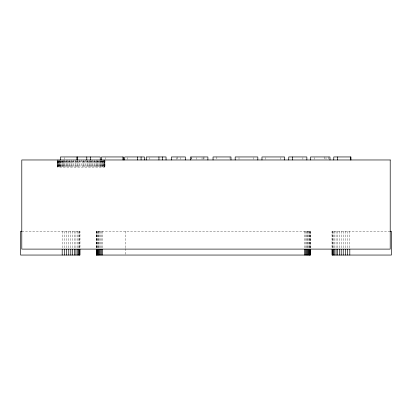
<?xml version="1.0" encoding="UTF-8"?>
<svg xmlns="http://www.w3.org/2000/svg" width="412" height="412" viewBox="0 0 412 412"><rect width="100%" height="100%" fill="white"/><g stroke="black" fill="none" stroke-linecap="round" stroke-linejoin="round"><path stroke-width="0.31" stroke-dasharray="2.06 1.54" d="M57.448 161.159L104.972 161.159M21.882 231.276L79.99 231.276L79.99 247.983M390.118 231.276L332.01 231.276L332.01 247.983M349.803 231.276L349.803 247.983M347.568 231.276L347.568 247.983M345.369 231.276L345.369 247.983M343.242 231.276L343.242 247.983M341.218 231.276L341.218 247.983M339.323 231.276L339.323 247.983M337.603 231.276L337.603 247.983M336.068 231.276L336.068 247.983M334.75 231.276L334.75 247.983M333.674 231.276L333.674 247.983M332.85 231.276L332.85 247.983M332.293 231.276L332.293 247.983M328.627 156.951L328.627 159.367M326.005 157.554L326.005 159.367M324.656 156.951L324.594 159.367M314.32 157.554L314.32 159.367M310.318 247.983L310.318 231.276L96.398 231.276L96.398 247.983M310.246 231.276L310.246 247.983M310.03 231.276L310.03 247.983M309.675 231.276L309.675 247.983M309.185 231.276L309.185 247.983M308.578 231.276L308.578 247.983M307.872 231.276L307.872 247.983M307.074 231.276L307.074 247.983M306.214 231.276L306.214 247.983M305.307 231.276L305.307 247.983M304.375 231.276L304.375 247.983M302.892 157.554L302.892 159.367M280.629 157.554L280.629 159.367M265.786 157.554L265.786 159.367M253.854 157.554L253.854 159.367M239.012 157.554L239.012 159.367M230.025 156.951L230.025 159.367M216.861 156.951L216.861 159.367M203.981 156.951L203.981 159.367M203.446 157.554L203.446 159.367M202.035 157.554L202.035 159.367M196.313 157.554L196.313 159.367M191.472 156.951L191.472 159.367M191.24 157.554L191.24 159.367M180.291 157.554L180.291 159.367M177.304 156.951L177.304 159.367M176.594 157.554L176.594 159.367M149.257 157.554L149.257 159.367M127.705 157.554L127.705 159.367M125.809 231.276L125.809 247.983M125.809 248.621L125.809 254.405M105.462 157.554L105.462 159.367M104.957 159.969L104.972 167.102L57.448 167.102L57.464 159.969M104.911 161.159L104.911 167.102M104.787 159.969L104.782 167.102M104.597 161.159L104.597 167.102M104.447 159.969L104.447 167.102M104.344 161.159L104.344 167.102M104.035 161.159L104.035 167.102M103.937 159.969L103.937 167.102M103.659 161.159L103.659 167.102M103.268 159.969L103.232 167.102M102.737 161.159L102.737 167.102M102.434 159.969L102.434 167.102M102.341 231.276L102.341 247.983M102.191 161.159L102.191 167.102M101.589 161.159L101.589 167.102M101.45 159.969L101.45 167.102M101.409 231.276L101.409 247.983M100.93 161.159L100.93 167.102M100.502 231.276L100.502 247.983M100.322 159.969L100.322 167.102M100.224 161.159L100.224 167.102M99.642 231.276L99.642 247.983M99.462 161.159L99.462 167.102M99.055 159.969L99.055 167.102M98.844 231.276L98.844 247.983M98.653 161.159L98.653 167.102M98.138 231.276L98.138 247.983M97.804 161.159L97.804 167.102M97.659 159.969L97.659 167.102M97.531 231.276L97.531 247.983M97.047 231.276L97.047 247.983M96.902 161.159L96.902 167.102M96.686 231.276L96.686 247.983M96.47 231.276L96.47 247.983M96.145 159.969L96.145 167.102M95.965 161.159L95.965 167.102M94.981 161.159L94.981 167.102M94.523 159.969L94.523 167.102M93.967 161.159L93.967 167.102M92.921 161.159L92.921 167.102M92.803 159.969L92.803 167.102M91.84 161.159L91.84 167.102M91.001 159.969L91.001 167.102M90.728 161.159L90.728 167.102M89.595 161.159L89.595 167.102M89.131 159.969L89.131 167.102M88.441 161.159L88.441 167.102M87.267 161.159L87.267 167.102M87.2 159.969L87.2 167.102M86.072 161.159L86.072 167.102M85.227 159.969L85.227 167.102M84.872 161.159L84.872 167.102M83.657 161.159L83.657 167.102M83.229 159.969L83.229 167.102M82.436 161.159L82.436 167.102M81.21 159.969L81.21 167.102M79.99 161.159L79.99 167.102M79.707 231.276L79.707 247.983M79.197 159.969L79.197 167.102M79.15 231.276L79.15 247.983M78.769 161.159L78.769 167.102M78.326 231.276L78.326 247.983M77.554 161.159L77.554 167.102M77.25 231.276L77.25 247.983M77.193 159.969L77.193 167.102M76.349 161.159L76.349 167.102M75.932 231.276L75.932 247.983M75.221 159.969L75.221 167.102L75.159 161.159M74.397 231.276L74.397 247.983M73.985 161.159L73.985 167.102M73.295 159.969L73.295 167.102M72.826 161.159L72.826 167.102M72.677 231.276L72.677 247.983M71.693 161.159L71.693 167.102M71.42 159.969L71.42 167.102M70.782 231.276L70.782 247.983M70.586 161.159L70.586 167.102M69.618 159.969L69.618 167.102M69.504 161.159L69.504 167.102M68.758 231.276L68.758 247.983M68.454 161.159L68.454 167.102M67.903 159.969L67.903 167.102M67.439 161.159L67.439 167.102M66.631 231.276L66.631 247.983M66.461 161.159L66.461 167.102M66.28 159.969L66.28 167.102M65.518 161.159L65.518 167.102M64.766 159.969L64.766 167.102M64.622 161.159L64.622 167.102M64.432 231.276L64.432 247.983M64.246 157.554L64.246 159.367M63.767 161.159L63.767 167.102M63.371 159.969L63.371 167.102M62.959 161.159L62.959 167.102M62.202 161.159L62.202 167.102M62.197 231.276L62.197 247.983M62.099 159.969L62.099 167.102M61.491 161.159L61.491 167.102M60.971 160.567L60.971 167.102M60.832 161.159L60.832 167.102M60.229 161.159L60.229 167.102M59.987 159.969L59.987 167.102M59.683 161.159L59.683 167.102M59.194 161.159L59.194 167.102M59.158 159.969L59.158 167.102M58.761 161.159L58.761 167.102M58.483 159.969L58.483 167.102M58.391 161.159L58.391 167.102M58.077 161.159L58.077 167.102M57.974 159.969L57.974 167.102M57.829 161.159L57.829 167.102M57.634 159.969L57.639 167.102M57.515 161.159L57.515 167.102"/><path stroke-width="0.62" d="M21.882 231.276L20.6 231.276L20.6 255.049L79.99 255.049L79.99 249.265M390.118 231.276L391.4 231.276L391.4 255.049L332.01 255.049L332.01 249.265M350.947 159.969L350.947 156.951L333.772 156.951L333.772 159.969M350.391 156.951L350.391 159.969M349.803 249.265L349.803 255.049M347.568 249.265L347.568 255.049M345.369 249.265L345.369 255.049M343.242 249.265L343.242 255.049M341.218 249.265L341.218 255.049M339.323 249.265L339.323 255.049M337.588 156.951L337.588 159.969M337.603 249.265L337.603 255.049M336.068 249.265L336.068 255.049M334.75 249.265L334.75 255.049M333.674 249.265L333.674 255.049M332.85 249.265L332.85 255.049M332.293 249.265L332.293 255.049M329.976 159.969L329.976 156.951L310.504 156.951L310.504 159.969M310.318 249.265L310.318 255.049L96.398 255.049L96.398 249.265M310.246 249.265L310.246 255.049M310.03 249.265L310.03 255.049M309.675 249.265L309.675 255.049M309.185 249.265L309.185 255.049M308.578 249.265L308.578 255.049M307.872 249.265L307.872 255.049M307.074 249.265L307.074 255.049M306.863 159.969L306.863 156.951L288.74 156.951L288.74 159.969M306.214 249.265L306.214 255.049M305.307 249.265L305.307 255.049M304.375 249.265L304.375 255.049M292.561 156.951L292.561 159.969M284.599 159.969L284.599 156.951L261.965 156.951L261.965 159.969M257.824 159.969L257.824 156.951L235.19 156.951L235.19 159.969M230.988 159.969L230.988 156.951L213.045 156.951L213.045 159.969M207.895 159.969L207.895 156.951L190.452 156.951L190.452 159.969M185.379 159.969L185.379 156.951L171.387 156.951L171.387 159.969M166.046 159.969L166.046 156.951L146.25 156.951L146.25 159.969M162.637 156.951L162.637 159.969M158.934 156.951L158.934 159.969M144.499 159.969L144.499 156.951L124.702 156.951L124.702 159.969M141.084 156.951L141.084 159.969M137.381 156.951L137.381 159.969M123.276 159.969L123.276 156.951L101.491 156.951L101.491 159.969M122.982 156.951L122.982 159.969M102.341 249.265L102.341 255.049M101.409 249.265L101.409 255.049M100.502 249.265L100.502 255.049M100.24 159.969L100.24 156.951L60.43 156.951L60.43 159.969M99.642 249.265L99.642 255.049M98.844 249.265L98.844 255.049M98.138 249.265L98.138 255.049M97.531 249.265L97.531 255.049M97.047 249.265L97.047 255.049M96.686 249.265L96.686 255.049M96.47 249.265L96.47 255.049M90.599 156.951L90.599 159.969M86.783 156.951L86.783 159.969M79.707 249.265L79.707 255.049M79.15 249.265L79.15 255.049M78.326 249.265L78.326 255.049M77.25 249.265L77.25 255.049M77.147 156.951L77.147 159.969M77.07 156.951L77.07 159.969M75.932 249.265L75.932 255.049M74.397 249.265L74.397 255.049M72.677 249.265L72.677 255.049M70.782 249.265L70.782 255.049M68.758 249.265L68.758 255.049M66.631 249.265L66.631 255.049M64.432 249.265L64.432 255.049M62.197 249.265L62.197 255.049M390.21 159.969L21.79 159.969L21.79 249.106L390.21 249.106L390.21 159.969"/></g></svg>
